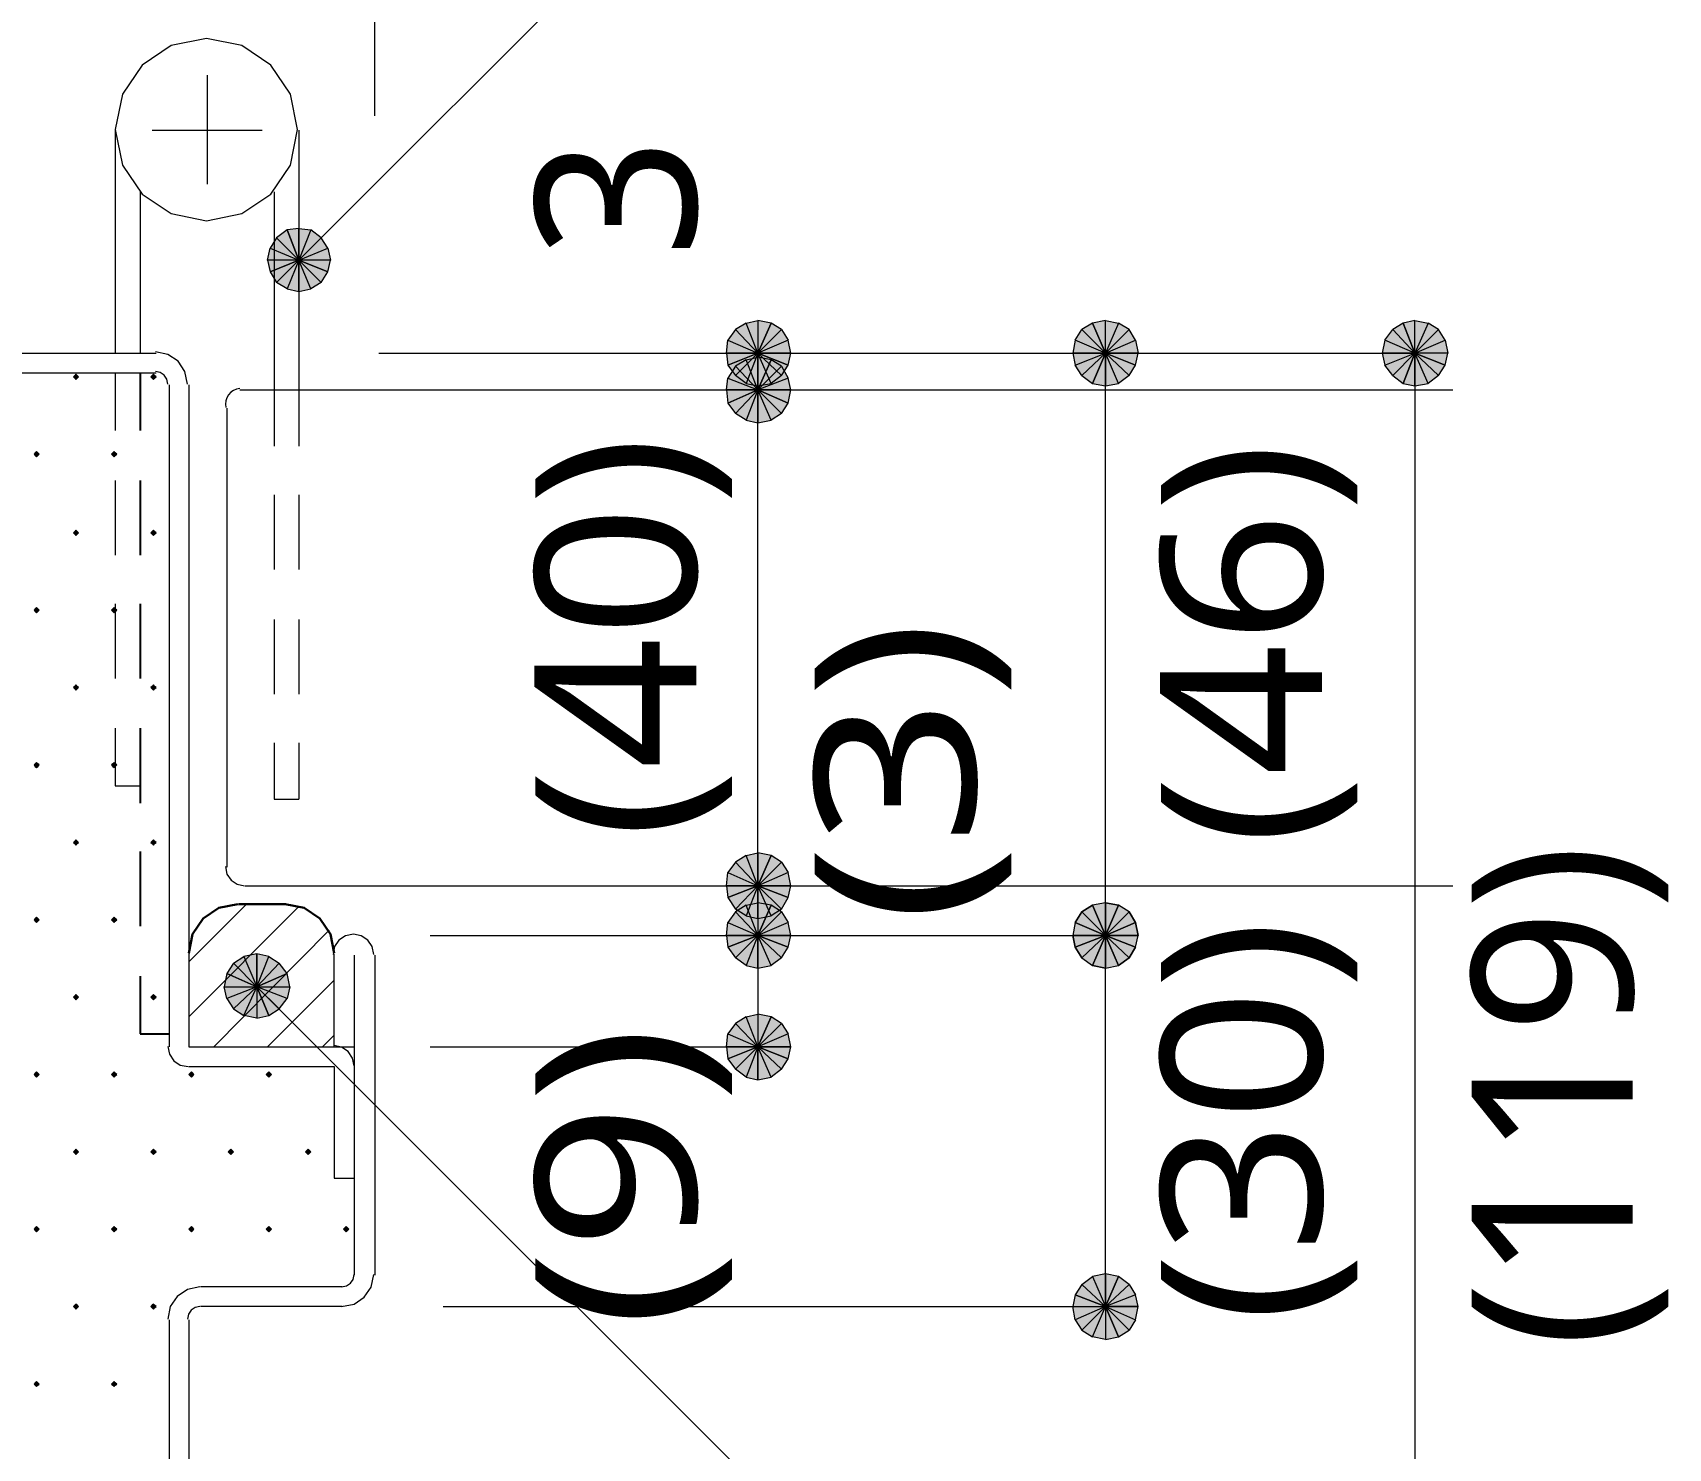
# Model space of a CAD drawing. Header units: millimetres. Extents: x 0 to 420, y 0 to 297.
# Drawn here: x 71.99 to 98.39, y 102.7 to 125.55 of the extents above; entities that cross this region are included whole.
import ezdxf
from ezdxf.enums import TextEntityAlignment as Align

# ---------------------------------------------------------------- set-up
doc = ezdxf.new("R2010")
doc.units = ezdxf.units.MM
doc.styles.add('kst32b', font='NotoSansJP-Variable.ttf')

msp = doc.modelspace()

# ---------------------------------------------------------------- hatches: boundary and pattern name
h = msp.add_hatch(color=7)
h.paths.add_polyline_path([(75.925, 122.237), (75.819, 122.068), (76.285, 121.878), (75.925, 122.237)])
h.paths.add_polyline_path([(75.819, 122.068), (76.285, 121.878), (75.777, 121.878), (75.819, 122.068)])
h.paths.add_polyline_path([(76.285, 121.878), (75.777, 121.878), (75.819, 121.687), (76.285, 121.878)])
for points in [[(76.094, 122.364), (75.925, 122.237), (76.285, 121.878), (76.094, 122.364)], [(84.18, 120.184), (84.222, 120.375), (83.693, 120.375), (84.18, 120.184)], [(89.091, 119.888), (89.302, 119.846), (89.302, 120.375), (89.091, 119.888)], [(94.107, 119.888), (94.298, 119.846), (94.298, 120.375), (94.107, 119.888)], [(72.686, 120.036), (72.665, 120.015), (72.644, 119.994), (72.665, 119.973), (72.686, 119.951), (72.708, 119.973), (72.729, 119.994), (72.708, 120.015), (72.686, 120.036)], [(73.935, 120.036), (73.914, 120.015), (73.893, 119.994), (73.914, 119.973), (73.935, 119.951), (73.956, 119.973), (73.978, 119.994), (73.956, 120.015), (73.935, 120.036)], [(84.18, 119.571), (84.222, 119.782), (83.693, 119.782), (84.18, 119.571)], [(72.051, 118.787), (72.03, 118.766), (72.009, 118.745), (72.03, 118.724), (72.051, 118.703), (72.073, 118.724), (72.094, 118.745), (72.073, 118.766), (72.051, 118.787)], [(73.3, 118.787), (73.279, 118.766), (73.258, 118.745), (73.279, 118.724), (73.3, 118.703), (73.321, 118.724), (73.343, 118.745), (73.321, 118.766), (73.3, 118.787)], [(72.686, 117.517), (72.665, 117.496), (72.644, 117.475), (72.665, 117.454), (72.686, 117.433), (72.708, 117.454), (72.729, 117.475), (72.708, 117.496), (72.686, 117.517)], [(73.935, 117.517), (73.914, 117.496), (73.893, 117.475), (73.914, 117.454), (73.935, 117.433), (73.956, 117.454), (73.978, 117.475), (73.956, 117.496), (73.935, 117.517)], [(72.051, 116.268), (72.03, 116.247), (72.009, 116.226), (72.03, 116.205), (72.051, 116.184), (72.073, 116.205), (72.094, 116.226), (72.073, 116.247), (72.051, 116.268)], [(73.3, 116.268), (73.279, 116.247), (73.258, 116.226), (73.279, 116.205), (73.3, 116.184), (73.321, 116.205), (73.343, 116.226), (73.321, 116.247), (73.3, 116.268)], [(72.686, 115.02), (72.665, 114.998), (72.644, 114.977), (72.665, 114.956), (72.686, 114.935), (72.708, 114.956), (72.729, 114.977), (72.708, 114.998), (72.686, 115.02)], [(73.935, 115.02), (73.914, 114.998), (73.893, 114.977), (73.914, 114.956), (73.935, 114.935), (73.956, 114.956), (73.978, 114.977), (73.956, 114.998), (73.935, 115.02)], [(72.051, 113.771), (72.03, 113.75), (72.009, 113.729), (72.03, 113.707), (72.051, 113.686), (72.073, 113.707), (72.094, 113.729), (72.073, 113.75), (72.051, 113.771)], [(73.3, 113.771), (73.279, 113.75), (73.258, 113.729), (73.279, 113.707), (73.3, 113.686), (73.321, 113.707), (73.343, 113.729), (73.321, 113.75), (73.3, 113.771)], [(72.686, 112.522), (72.665, 112.501), (72.644, 112.48), (72.665, 112.459), (72.686, 112.437), (72.708, 112.459), (72.729, 112.48), (72.708, 112.501), (72.686, 112.522)], [(73.935, 112.522), (73.914, 112.501), (73.893, 112.48), (73.914, 112.459), (73.935, 112.437), (73.956, 112.459), (73.978, 112.48), (73.956, 112.501), (73.935, 112.522)], [(84.18, 111.591), (84.222, 111.781), (83.693, 111.781), (84.18, 111.591)], [(89.514, 111.464), (89.302, 111.506), (89.302, 110.977), (89.514, 111.464)], [(72.051, 111.273), (72.03, 111.252), (72.009, 111.231), (72.03, 111.21), (72.051, 111.188), (72.073, 111.21), (72.094, 111.231), (72.073, 111.252), (72.051, 111.273)], [(73.3, 111.273), (73.279, 111.252), (73.258, 111.231), (73.279, 111.21), (73.3, 111.188), (73.321, 111.21), (73.343, 111.231), (73.321, 111.252), (73.3, 111.273)], [(84.18, 110.786), (84.222, 110.977), (83.693, 110.977), (84.18, 110.786)], [(89.091, 110.49), (89.302, 110.448), (89.302, 110.977), (89.091, 110.49)], [(75.798, 109.686), (75.967, 109.791), (75.607, 110.151), (75.798, 109.686)], [(72.686, 110.024), (72.665, 110.003), (72.644, 109.982), (72.665, 109.961), (72.686, 109.94), (72.708, 109.961), (72.729, 109.982), (72.708, 110.003), (72.686, 110.024)], [(73.935, 110.024), (73.914, 110.003), (73.893, 109.982), (73.914, 109.961), (73.935, 109.94), (73.956, 109.961), (73.978, 109.982), (73.956, 110.003), (73.935, 110.024)], [(84.18, 108.987), (84.222, 109.178), (83.693, 109.178), (84.18, 108.987)], [(72.051, 108.775), (72.03, 108.754), (72.009, 108.733), (72.03, 108.712), (72.051, 108.691), (72.073, 108.712), (72.094, 108.733), (72.073, 108.754), (72.051, 108.775)], [(73.3, 108.775), (73.279, 108.754), (73.258, 108.733), (73.279, 108.712), (73.3, 108.691), (73.321, 108.712), (73.343, 108.733), (73.321, 108.754), (73.3, 108.775)], [(74.549, 108.775), (74.528, 108.754), (74.507, 108.733), (74.528, 108.712), (74.549, 108.691), (74.57, 108.712), (74.591, 108.733), (74.57, 108.754), (74.549, 108.775)], [(75.798, 108.775), (75.777, 108.754), (75.756, 108.733), (75.777, 108.712), (75.798, 108.691), (75.819, 108.712), (75.84, 108.733), (75.819, 108.754), (75.798, 108.775)], [(72.686, 107.527), (72.665, 107.505), (72.644, 107.484), (72.665, 107.463), (72.686, 107.442), (72.708, 107.463), (72.729, 107.484), (72.708, 107.505), (72.686, 107.527)], [(73.935, 107.527), (73.914, 107.505), (73.893, 107.484), (73.914, 107.463), (73.935, 107.442), (73.956, 107.463), (73.978, 107.484), (73.956, 107.505), (73.935, 107.527)], [(75.184, 107.527), (75.163, 107.505), (75.142, 107.484), (75.163, 107.463), (75.184, 107.442), (75.205, 107.463), (75.226, 107.484), (75.205, 107.505), (75.184, 107.527)], [(76.433, 107.527), (76.412, 107.505), (76.391, 107.484), (76.412, 107.463), (76.433, 107.442), (76.454, 107.463), (76.475, 107.484), (76.454, 107.505), (76.433, 107.527)], [(72.051, 106.278), (72.03, 106.257), (72.009, 106.236), (72.03, 106.214), (72.051, 106.193), (72.073, 106.214), (72.094, 106.236), (72.073, 106.257), (72.051, 106.278)], [(73.3, 106.278), (73.279, 106.257), (73.258, 106.236), (73.279, 106.214), (73.3, 106.193), (73.321, 106.214), (73.343, 106.236), (73.321, 106.257), (73.3, 106.278)], [(74.549, 106.278), (74.528, 106.257), (74.507, 106.236), (74.528, 106.214), (74.549, 106.193), (74.57, 106.214), (74.591, 106.236), (74.57, 106.257), (74.549, 106.278)], [(75.798, 106.278), (75.777, 106.257), (75.756, 106.236), (75.777, 106.214), (75.798, 106.193), (75.819, 106.214), (75.84, 106.236), (75.819, 106.257), (75.798, 106.278)], [(77.047, 106.278), (77.026, 106.257), (77.004, 106.236), (77.026, 106.214), (77.047, 106.193), (77.068, 106.214), (77.089, 106.236), (77.068, 106.257), (77.047, 106.278)], [(89.514, 105.473), (89.302, 105.516), (89.302, 104.987), (89.514, 105.473)], [(72.686, 105.029), (72.665, 105.008), (72.644, 104.987), (72.665, 104.966), (72.686, 104.944), (72.708, 104.966), (72.729, 104.987), (72.708, 105.008), (72.686, 105.029)], [(73.935, 105.029), (73.914, 105.008), (73.893, 104.987), (73.914, 104.966), (73.935, 104.944), (73.956, 104.966), (73.978, 104.987), (73.956, 105.008), (73.935, 105.029)], [(72.051, 103.78), (72.03, 103.759), (72.009, 103.738), (72.03, 103.717), (72.051, 103.696), (72.073, 103.717), (72.094, 103.738), (72.073, 103.759), (72.051, 103.78)], [(73.3, 103.78), (73.279, 103.759), (73.258, 103.738), (73.279, 103.717), (73.3, 103.696), (73.321, 103.717), (73.343, 103.738), (73.321, 103.759), (73.3, 103.78)]]:
    msp.add_hatch(color=7).paths.add_polyline_path(points)
h = msp.add_hatch(color=7)
h.paths.add_polyline_path([(76.645, 122.237), (76.475, 122.364), (76.285, 121.878), (76.645, 122.237)])
h.paths.add_polyline_path([(76.475, 122.364), (76.285, 121.878), (76.285, 122.386), (76.475, 122.364)])
h.paths.add_polyline_path([(76.285, 121.878), (76.285, 122.386), (76.094, 122.364), (76.285, 121.878)])
h = msp.add_hatch(color=7)
h.paths.add_polyline_path([(76.75, 121.687), (76.793, 121.878), (76.285, 121.878), (76.75, 121.687)])
h.paths.add_polyline_path([(76.793, 121.878), (76.285, 121.878), (76.75, 122.068), (76.793, 121.878)])
h.paths.add_polyline_path([(76.285, 121.878), (76.75, 122.068), (76.645, 122.237), (76.285, 121.878)])
h = msp.add_hatch(color=7)
h.paths.add_polyline_path([(75.819, 121.687), (75.925, 121.518), (76.285, 121.878), (75.819, 121.687)])
h.paths.add_polyline_path([(75.925, 121.518), (76.285, 121.878), (76.094, 121.412), (75.925, 121.518)])
h.paths.add_polyline_path([(76.285, 121.878), (76.094, 121.412), (76.285, 121.37), (76.285, 121.878)])
h = msp.add_hatch(color=7)
h.paths.add_polyline_path([(76.285, 121.37), (76.475, 121.412), (76.285, 121.878), (76.285, 121.37)])
h.paths.add_polyline_path([(76.475, 121.412), (76.285, 121.878), (76.645, 121.518), (76.475, 121.412)])
h.paths.add_polyline_path([(76.285, 121.878), (76.645, 121.518), (76.75, 121.687), (76.285, 121.878)])
h = msp.add_hatch(color=7)
h.paths.add_polyline_path([(83.333, 120.756), (83.206, 120.587), (83.693, 120.375), (83.333, 120.756)])
h.paths.add_polyline_path([(83.206, 120.587), (83.693, 120.375), (83.185, 120.375), (83.206, 120.587)])
h.paths.add_polyline_path([(83.693, 120.375), (83.185, 120.375), (83.206, 120.184), (83.693, 120.375)])
h = msp.add_hatch(color=7)
h.paths.add_polyline_path([(83.905, 120.862), (83.693, 120.904), (83.693, 120.375), (83.905, 120.862)])
h.paths.add_polyline_path([(83.693, 120.904), (83.693, 120.375), (83.503, 120.862), (83.693, 120.904)])
h.paths.add_polyline_path([(83.693, 120.375), (83.503, 120.862), (83.333, 120.756), (83.693, 120.375)])
h = msp.add_hatch(color=7)
h.paths.add_polyline_path([(84.222, 120.375), (84.18, 120.587), (83.693, 120.375), (84.222, 120.375)])
h.paths.add_polyline_path([(84.18, 120.587), (83.693, 120.375), (84.074, 120.756), (84.18, 120.587)])
h.paths.add_polyline_path([(83.693, 120.375), (84.074, 120.756), (83.905, 120.862), (83.693, 120.375)])
h = msp.add_hatch(color=7)
h.paths.add_polyline_path([(89.091, 120.862), (88.921, 120.756), (89.302, 120.375), (89.091, 120.862)])
h.paths.add_polyline_path([(88.921, 120.756), (89.302, 120.375), (88.815, 120.587), (88.921, 120.756)])
h.paths.add_polyline_path([(89.302, 120.375), (88.815, 120.587), (88.773, 120.375), (89.302, 120.375)])
h = msp.add_hatch(color=7)
h.paths.add_polyline_path([(89.683, 120.756), (89.514, 120.862), (89.302, 120.375), (89.683, 120.756)])
h.paths.add_polyline_path([(89.514, 120.862), (89.302, 120.375), (89.302, 120.904), (89.514, 120.862)])
h.paths.add_polyline_path([(89.302, 120.375), (89.302, 120.904), (89.091, 120.862), (89.302, 120.375)])
h = msp.add_hatch(color=7)
h.paths.add_polyline_path([(89.789, 120.184), (89.831, 120.375), (89.302, 120.375), (89.789, 120.184)])
h.paths.add_polyline_path([(89.831, 120.375), (89.302, 120.375), (89.789, 120.587), (89.831, 120.375)])
h.paths.add_polyline_path([(89.302, 120.375), (89.789, 120.587), (89.683, 120.756), (89.302, 120.375)])
h = msp.add_hatch(color=7)
h.paths.add_polyline_path([(94.107, 120.862), (93.938, 120.756), (94.298, 120.375), (94.107, 120.862)])
h.paths.add_polyline_path([(93.938, 120.756), (94.298, 120.375), (93.811, 120.587), (93.938, 120.756)])
h.paths.add_polyline_path([(94.298, 120.375), (93.811, 120.587), (93.768, 120.375), (94.298, 120.375)])
h = msp.add_hatch(color=7)
h.paths.add_polyline_path([(94.679, 120.756), (94.509, 120.862), (94.298, 120.375), (94.679, 120.756)])
h.paths.add_polyline_path([(94.509, 120.862), (94.298, 120.375), (94.298, 120.904), (94.509, 120.862)])
h.paths.add_polyline_path([(94.298, 120.375), (94.298, 120.904), (94.107, 120.862), (94.298, 120.375)])
h = msp.add_hatch(color=7)
h.paths.add_polyline_path([(94.784, 120.184), (94.827, 120.375), (94.298, 120.375), (94.784, 120.184)])
h.paths.add_polyline_path([(94.827, 120.375), (94.298, 120.375), (94.784, 120.587), (94.827, 120.375)])
h.paths.add_polyline_path([(94.298, 120.375), (94.784, 120.587), (94.679, 120.756), (94.298, 120.375)])
h = msp.add_hatch(color=7)
h.paths.add_polyline_path([(83.333, 120.163), (83.206, 119.973), (83.693, 119.782), (83.333, 120.163)])
h.paths.add_polyline_path([(83.206, 119.973), (83.693, 119.782), (83.185, 119.782), (83.206, 119.973)])
h.paths.add_polyline_path([(83.693, 119.782), (83.185, 119.782), (83.206, 119.571), (83.693, 119.782)])
h = msp.add_hatch(color=7)
h.paths.add_polyline_path([(83.206, 120.184), (83.333, 120.015), (83.693, 120.375), (83.206, 120.184)])
h.paths.add_polyline_path([(83.333, 120.015), (83.693, 120.375), (83.503, 119.888), (83.333, 120.015)])
h.paths.add_polyline_path([(83.693, 120.375), (83.503, 119.888), (83.693, 119.846), (83.693, 120.375)])
h = msp.add_hatch(color=7)
h.paths.add_polyline_path([(83.905, 120.269), (83.693, 120.311), (83.693, 119.782), (83.905, 120.269)])
h.paths.add_polyline_path([(83.693, 120.311), (83.693, 119.782), (83.503, 120.269), (83.693, 120.311)])
h.paths.add_polyline_path([(83.693, 119.782), (83.503, 120.269), (83.333, 120.163), (83.693, 119.782)])
h = msp.add_hatch(color=7)
h.paths.add_polyline_path([(83.693, 119.846), (83.905, 119.888), (83.693, 120.375), (83.693, 119.846)])
h.paths.add_polyline_path([(83.905, 119.888), (83.693, 120.375), (84.074, 120.015), (83.905, 119.888)])
h.paths.add_polyline_path([(83.693, 120.375), (84.074, 120.015), (84.18, 120.184), (83.693, 120.375)])
h = msp.add_hatch(color=7)
h.paths.add_polyline_path([(84.222, 119.782), (84.18, 119.973), (83.693, 119.782), (84.222, 119.782)])
h.paths.add_polyline_path([(84.18, 119.973), (83.693, 119.782), (84.074, 120.163), (84.18, 119.973)])
h.paths.add_polyline_path([(83.693, 119.782), (84.074, 120.163), (83.905, 120.269), (83.693, 119.782)])
h = msp.add_hatch(color=7)
h.paths.add_polyline_path([(88.773, 120.375), (88.815, 120.184), (89.302, 120.375), (88.773, 120.375)])
h.paths.add_polyline_path([(88.815, 120.184), (89.302, 120.375), (88.921, 120.015), (88.815, 120.184)])
h.paths.add_polyline_path([(89.302, 120.375), (88.921, 120.015), (89.091, 119.888), (89.302, 120.375)])
h = msp.add_hatch(color=7)
h.paths.add_polyline_path([(89.302, 119.846), (89.514, 119.888), (89.302, 120.375), (89.302, 119.846)])
h.paths.add_polyline_path([(89.514, 119.888), (89.302, 120.375), (89.683, 120.015), (89.514, 119.888)])
h.paths.add_polyline_path([(89.302, 120.375), (89.683, 120.015), (89.789, 120.184), (89.302, 120.375)])
h = msp.add_hatch(color=7)
h.paths.add_polyline_path([(93.768, 120.375), (93.811, 120.184), (94.298, 120.375), (93.768, 120.375)])
h.paths.add_polyline_path([(93.811, 120.184), (94.298, 120.375), (93.938, 120.015), (93.811, 120.184)])
h.paths.add_polyline_path([(94.298, 120.375), (93.938, 120.015), (94.107, 119.888), (94.298, 120.375)])
h = msp.add_hatch(color=7)
h.paths.add_polyline_path([(94.298, 119.846), (94.509, 119.888), (94.298, 120.375), (94.298, 119.846)])
h.paths.add_polyline_path([(94.509, 119.888), (94.298, 120.375), (94.679, 120.015), (94.509, 119.888)])
h.paths.add_polyline_path([(94.298, 120.375), (94.679, 120.015), (94.784, 120.184), (94.298, 120.375)])
h = msp.add_hatch(color=7)
h.paths.add_polyline_path([(83.206, 119.571), (83.333, 119.401), (83.693, 119.782), (83.206, 119.571)])
h.paths.add_polyline_path([(83.333, 119.401), (83.693, 119.782), (83.503, 119.295), (83.333, 119.401)])
h.paths.add_polyline_path([(83.693, 119.782), (83.503, 119.295), (83.693, 119.253), (83.693, 119.782)])
h = msp.add_hatch(color=7)
h.paths.add_polyline_path([(83.693, 119.253), (83.905, 119.295), (83.693, 119.782), (83.693, 119.253)])
h.paths.add_polyline_path([(83.905, 119.295), (83.693, 119.782), (84.074, 119.401), (83.905, 119.295)])
h.paths.add_polyline_path([(83.693, 119.782), (84.074, 119.401), (84.18, 119.571), (83.693, 119.782)])
h = msp.add_hatch(color=7)
h.paths.add_polyline_path([(83.905, 112.268), (83.693, 112.31), (83.693, 111.781), (83.905, 112.268)])
h.paths.add_polyline_path([(83.693, 112.31), (83.693, 111.781), (83.503, 112.268), (83.693, 112.31)])
h.paths.add_polyline_path([(83.693, 111.781), (83.503, 112.268), (83.333, 112.162), (83.693, 111.781)])
h = msp.add_hatch(color=7)
h.paths.add_polyline_path([(84.222, 111.781), (84.18, 111.993), (83.693, 111.781), (84.222, 111.781)])
h.paths.add_polyline_path([(84.18, 111.993), (83.693, 111.781), (84.074, 112.162), (84.18, 111.993)])
h.paths.add_polyline_path([(83.693, 111.781), (84.074, 112.162), (83.905, 112.268), (83.693, 111.781)])
h = msp.add_hatch(color=7)
h.paths.add_polyline_path([(83.333, 112.162), (83.206, 111.993), (83.693, 111.781), (83.333, 112.162)])
h.paths.add_polyline_path([(83.206, 111.993), (83.693, 111.781), (83.185, 111.781), (83.206, 111.993)])
h.paths.add_polyline_path([(83.693, 111.781), (83.185, 111.781), (83.206, 111.591), (83.693, 111.781)])
h = msp.add_hatch(color=7)
h.paths.add_polyline_path([(83.206, 111.591), (83.333, 111.4), (83.693, 111.781), (83.206, 111.591)])
h.paths.add_polyline_path([(83.333, 111.4), (83.693, 111.781), (83.503, 111.294), (83.333, 111.4)])
h.paths.add_polyline_path([(83.693, 111.781), (83.503, 111.294), (83.693, 111.252), (83.693, 111.781)])
h = msp.add_hatch(color=7)
h.paths.add_polyline_path([(83.693, 111.252), (83.905, 111.294), (83.693, 111.781), (83.693, 111.252)])
h.paths.add_polyline_path([(83.905, 111.294), (83.693, 111.781), (84.074, 111.4), (83.905, 111.294)])
h.paths.add_polyline_path([(83.693, 111.781), (84.074, 111.4), (84.18, 111.591), (83.693, 111.781)])
h = msp.add_hatch(color=7)
h.paths.add_polyline_path([(83.905, 111.464), (83.693, 111.506), (83.693, 110.977), (83.905, 111.464)])
h.paths.add_polyline_path([(83.693, 111.506), (83.693, 110.977), (83.503, 111.464), (83.693, 111.506)])
h.paths.add_polyline_path([(83.693, 110.977), (83.503, 111.464), (83.333, 111.358), (83.693, 110.977)])
h = msp.add_hatch(color=7)
h.paths.add_polyline_path([(84.222, 110.977), (84.18, 111.188), (83.693, 110.977), (84.222, 110.977)])
h.paths.add_polyline_path([(84.18, 111.188), (83.693, 110.977), (84.074, 111.358), (84.18, 111.188)])
h.paths.add_polyline_path([(83.693, 110.977), (84.074, 111.358), (83.905, 111.464), (83.693, 110.977)])
h = msp.add_hatch(color=7)
h.paths.add_polyline_path([(89.091, 111.464), (88.921, 111.358), (89.302, 110.977), (89.091, 111.464)])
h.paths.add_polyline_path([(88.921, 111.358), (89.302, 110.977), (88.815, 111.188), (88.921, 111.358)])
h.paths.add_polyline_path([(89.302, 110.977), (88.815, 111.188), (88.773, 110.977), (89.302, 110.977)])
h = msp.add_hatch(color=7)
h.paths.add_polyline_path([(89.302, 111.506), (89.091, 111.464), (89.302, 110.977), (89.302, 111.506)])
h.paths.add_polyline_path([(89.091, 111.464), (89.302, 110.977), (88.921, 111.358), (89.091, 111.464)])
h.paths.add_polyline_path([(89.302, 110.977), (88.921, 111.358), (88.815, 111.188), (89.302, 110.977)])
h = msp.add_hatch(color=7)
h.paths.add_polyline_path([(89.683, 111.358), (89.514, 111.464), (89.302, 110.977), (89.683, 111.358)])
h.paths.add_polyline_path([(89.514, 111.464), (89.302, 110.977), (89.302, 111.506), (89.514, 111.464)])
h.paths.add_polyline_path([(89.302, 110.977), (89.302, 111.506), (89.091, 111.464), (89.302, 110.977)])
h = msp.add_hatch(color=7)
h.paths.add_polyline_path([(89.831, 110.977), (89.789, 111.188), (89.302, 110.977), (89.831, 110.977)])
h.paths.add_polyline_path([(89.789, 111.188), (89.302, 110.977), (89.683, 111.358), (89.789, 111.188)])
h.paths.add_polyline_path([(89.302, 110.977), (89.683, 111.358), (89.514, 111.464), (89.302, 110.977)])
h = msp.add_hatch(color=7)
h.paths.add_polyline_path([(83.333, 111.358), (83.206, 111.188), (83.693, 110.977), (83.333, 111.358)])
h.paths.add_polyline_path([(83.206, 111.188), (83.693, 110.977), (83.185, 110.977), (83.206, 111.188)])
h.paths.add_polyline_path([(83.693, 110.977), (83.185, 110.977), (83.206, 110.786), (83.693, 110.977)])
h = msp.add_hatch(color=7)
h.paths.add_polyline_path([(88.815, 111.188), (88.773, 110.977), (89.302, 110.977), (88.815, 111.188)])
h.paths.add_polyline_path([(88.773, 110.977), (89.302, 110.977), (88.815, 110.786), (88.773, 110.977)])
h.paths.add_polyline_path([(89.302, 110.977), (88.815, 110.786), (88.921, 110.617), (89.302, 110.977)])
h = msp.add_hatch(color=7)
h.paths.add_polyline_path([(89.789, 110.786), (89.831, 110.977), (89.302, 110.977), (89.789, 110.786)])
h.paths.add_polyline_path([(89.831, 110.977), (89.302, 110.977), (89.789, 111.188), (89.831, 110.977)])
h.paths.add_polyline_path([(89.302, 110.977), (89.789, 111.188), (89.683, 111.358), (89.302, 110.977)])
h = msp.add_hatch(color=7)
h.paths.add_polyline_path([(83.206, 110.786), (83.333, 110.617), (83.693, 110.977), (83.206, 110.786)])
h.paths.add_polyline_path([(83.333, 110.617), (83.693, 110.977), (83.503, 110.49), (83.333, 110.617)])
h.paths.add_polyline_path([(83.693, 110.977), (83.503, 110.49), (83.693, 110.448), (83.693, 110.977)])
h = msp.add_hatch(color=7)
h.paths.add_polyline_path([(83.693, 110.448), (83.905, 110.49), (83.693, 110.977), (83.693, 110.448)])
h.paths.add_polyline_path([(83.905, 110.49), (83.693, 110.977), (84.074, 110.617), (83.905, 110.49)])
h.paths.add_polyline_path([(83.693, 110.977), (84.074, 110.617), (84.18, 110.786), (83.693, 110.977)])
h = msp.add_hatch(color=7)
h.paths.add_polyline_path([(88.773, 110.977), (88.815, 110.786), (89.302, 110.977), (88.773, 110.977)])
h.paths.add_polyline_path([(88.815, 110.786), (89.302, 110.977), (88.921, 110.617), (88.815, 110.786)])
h.paths.add_polyline_path([(89.302, 110.977), (88.921, 110.617), (89.091, 110.49), (89.302, 110.977)])
h = msp.add_hatch(color=7)
h.paths.add_polyline_path([(88.921, 110.617), (89.091, 110.49), (89.302, 110.977), (88.921, 110.617)])
h.paths.add_polyline_path([(89.091, 110.49), (89.302, 110.977), (89.302, 110.448), (89.091, 110.49)])
h.paths.add_polyline_path([(89.302, 110.977), (89.302, 110.448), (89.514, 110.49), (89.302, 110.977)])
h = msp.add_hatch(color=7)
h.paths.add_polyline_path([(89.514, 110.49), (89.683, 110.617), (89.302, 110.977), (89.514, 110.49)])
h.paths.add_polyline_path([(89.683, 110.617), (89.302, 110.977), (89.789, 110.786), (89.683, 110.617)])
h.paths.add_polyline_path([(89.302, 110.977), (89.789, 110.786), (89.831, 110.977), (89.302, 110.977)])
h = msp.add_hatch(color=7)
h.paths.add_polyline_path([(89.302, 110.448), (89.514, 110.49), (89.302, 110.977), (89.302, 110.448)])
h.paths.add_polyline_path([(89.514, 110.49), (89.302, 110.977), (89.683, 110.617), (89.514, 110.49)])
h.paths.add_polyline_path([(89.302, 110.977), (89.683, 110.617), (89.789, 110.786), (89.302, 110.977)])
h = msp.add_hatch(color=7)
h.paths.add_polyline_path([(75.607, 110.68), (75.396, 110.638), (75.607, 110.151), (75.607, 110.68)])
h.paths.add_polyline_path([(75.396, 110.638), (75.607, 110.151), (75.226, 110.532), (75.396, 110.638)])
h.paths.add_polyline_path([(75.607, 110.151), (75.226, 110.532), (75.121, 110.363), (75.607, 110.151)])
h = msp.add_hatch(color=7)
h.paths.add_polyline_path([(76.094, 110.363), (75.967, 110.532), (75.607, 110.151), (76.094, 110.363)])
h.paths.add_polyline_path([(75.967, 110.532), (75.607, 110.151), (75.798, 110.638), (75.967, 110.532)])
h.paths.add_polyline_path([(75.607, 110.151), (75.798, 110.638), (75.607, 110.68), (75.607, 110.151)])
h = msp.add_hatch(color=7)
h.paths.add_polyline_path([(75.121, 110.363), (75.078, 110.151), (75.607, 110.151), (75.121, 110.363)])
h.paths.add_polyline_path([(75.078, 110.151), (75.607, 110.151), (75.121, 109.961), (75.078, 110.151)])
h.paths.add_polyline_path([(75.607, 110.151), (75.121, 109.961), (75.226, 109.791), (75.607, 110.151)])
h = msp.add_hatch(color=7)
h.paths.add_polyline_path([(75.967, 109.791), (76.094, 109.961), (75.607, 110.151), (75.967, 109.791)])
h.paths.add_polyline_path([(76.094, 109.961), (75.607, 110.151), (76.137, 110.151), (76.094, 109.961)])
h.paths.add_polyline_path([(75.607, 110.151), (76.137, 110.151), (76.094, 110.363), (75.607, 110.151)])
h = msp.add_hatch(color=7)
h.paths.add_polyline_path([(75.226, 109.791), (75.396, 109.686), (75.607, 110.151), (75.226, 109.791)])
h.paths.add_polyline_path([(75.396, 109.686), (75.607, 110.151), (75.607, 109.643), (75.396, 109.686)])
h.paths.add_polyline_path([(75.607, 110.151), (75.607, 109.643), (75.798, 109.686), (75.607, 110.151)])
h = msp.add_hatch(color=7)
h.paths.add_polyline_path([(83.333, 109.559), (83.206, 109.389), (83.693, 109.178), (83.333, 109.559)])
h.paths.add_polyline_path([(83.206, 109.389), (83.693, 109.178), (83.185, 109.178), (83.206, 109.389)])
h.paths.add_polyline_path([(83.693, 109.178), (83.185, 109.178), (83.206, 108.987), (83.693, 109.178)])
h = msp.add_hatch(color=7)
h.paths.add_polyline_path([(83.905, 109.664), (83.693, 109.707), (83.693, 109.178), (83.905, 109.664)])
h.paths.add_polyline_path([(83.693, 109.707), (83.693, 109.178), (83.503, 109.664), (83.693, 109.707)])
h.paths.add_polyline_path([(83.693, 109.178), (83.503, 109.664), (83.333, 109.559), (83.693, 109.178)])
h = msp.add_hatch(color=7)
h.paths.add_polyline_path([(84.222, 109.178), (84.18, 109.389), (83.693, 109.178), (84.222, 109.178)])
h.paths.add_polyline_path([(84.18, 109.389), (83.693, 109.178), (84.074, 109.559), (84.18, 109.389)])
h.paths.add_polyline_path([(83.693, 109.178), (84.074, 109.559), (83.905, 109.664), (83.693, 109.178)])
h = msp.add_hatch(color=7)
h.paths.add_polyline_path([(83.206, 108.987), (83.333, 108.818), (83.693, 109.178), (83.206, 108.987)])
h.paths.add_polyline_path([(83.333, 108.818), (83.693, 109.178), (83.503, 108.691), (83.333, 108.818)])
h.paths.add_polyline_path([(83.693, 109.178), (83.503, 108.691), (83.693, 108.648), (83.693, 109.178)])
h = msp.add_hatch(color=7)
h.paths.add_polyline_path([(83.693, 108.648), (83.905, 108.691), (83.693, 109.178), (83.693, 108.648)])
h.paths.add_polyline_path([(83.905, 108.691), (83.693, 109.178), (84.074, 108.818), (83.905, 108.691)])
h.paths.add_polyline_path([(83.693, 109.178), (84.074, 108.818), (84.18, 108.987), (83.693, 109.178)])
h = msp.add_hatch(color=7)
h.paths.add_polyline_path([(89.302, 105.516), (89.091, 105.473), (89.302, 104.987), (89.302, 105.516)])
h.paths.add_polyline_path([(89.091, 105.473), (89.302, 104.987), (88.921, 105.346), (89.091, 105.473)])
h.paths.add_polyline_path([(89.302, 104.987), (88.921, 105.346), (88.815, 105.177), (89.302, 104.987)])
h = msp.add_hatch(color=7)
h.paths.add_polyline_path([(89.831, 104.987), (89.789, 105.177), (89.302, 104.987), (89.831, 104.987)])
h.paths.add_polyline_path([(89.789, 105.177), (89.302, 104.987), (89.683, 105.346), (89.789, 105.177)])
h.paths.add_polyline_path([(89.302, 104.987), (89.683, 105.346), (89.514, 105.473), (89.302, 104.987)])
h = msp.add_hatch(color=7)
h.paths.add_polyline_path([(88.815, 105.177), (88.773, 104.987), (89.302, 104.987), (88.815, 105.177)])
h.paths.add_polyline_path([(88.773, 104.987), (89.302, 104.987), (88.815, 104.775), (88.773, 104.987)])
h.paths.add_polyline_path([(89.302, 104.987), (88.815, 104.775), (88.921, 104.606), (89.302, 104.987)])
h = msp.add_hatch(color=7)
h.paths.add_polyline_path([(88.921, 104.606), (89.091, 104.5), (89.302, 104.987), (88.921, 104.606)])
h.paths.add_polyline_path([(89.091, 104.5), (89.302, 104.987), (89.302, 104.457), (89.091, 104.5)])
h.paths.add_polyline_path([(89.302, 104.987), (89.302, 104.457), (89.514, 104.5), (89.302, 104.987)])
h = msp.add_hatch(color=7)
h.paths.add_polyline_path([(89.514, 104.5), (89.683, 104.606), (89.302, 104.987), (89.514, 104.5)])
h.paths.add_polyline_path([(89.683, 104.606), (89.302, 104.987), (89.789, 104.775), (89.683, 104.606)])
h.paths.add_polyline_path([(89.302, 104.987), (89.789, 104.775), (89.831, 104.987), (89.302, 104.987)])

# ---------------------------------------------------------------- linework, layer by layer
at = {"lineweight": 13}
for points in [[(77.512, 124.206), (77.512, 138.134)], [(76.285, 121.878), (81.28, 126.873)], [(74.803, 124.862), (74.803, 123.105)], [(73.321, 123.973), (73.321, 120.375)], [(73.914, 123.973), (75.692, 123.973)], [(76.285, 123.973), (76.285, 119.782)], [(73.724, 122.978), (73.724, 120.375)], [(75.883, 122.978), (75.883, 119.782)], [(74.486, 119.877), (74.445, 120.079), (74.334, 120.244), (74.169, 120.355), (73.967, 120.396)], [(67.098, 120.057), (67.098, 120.375), (73.978, 120.375)], [(77.576, 120.375), (94.298, 120.375)], [(83.693, 119.782), (83.693, 120.375)], [(89.302, 110.977), (89.302, 120.375)], [(94.298, 120.375), (94.298, 96.372)], [(67.098, 120.057), (73.978, 120.057)], [(73.321, 120.057), (73.321, 119.126)], [(74.168, 119.877), (74.152, 119.956), (74.109, 120.02), (74.045, 120.063), (73.967, 120.079)], [(74.189, 119.867), (74.189, 109.178)], [(74.507, 119.867), (74.507, 109.178)], [(75.329, 119.803), (75.276, 119.794), (75.227, 119.774), (75.183, 119.744), (75.146, 119.704), (75.12, 119.657), (75.104, 119.606), (75.099, 119.553), (75.107, 119.5)], [(75.332, 119.782), (94.911, 119.782)], [(75.883, 119.782), (75.883, 118.872)], [(76.285, 119.782), (76.285, 118.872)], [(83.693, 111.781), (83.693, 119.782)], [(75.121, 119.486), (75.121, 115.782)], [(73.321, 118.322), (73.321, 117.115)], [(75.883, 118.089), (75.883, 116.882)], [(76.285, 118.089), (76.285, 116.882)], [(73.321, 116.332), (73.321, 115.125)], [(75.883, 116.078), (75.883, 114.871)], [(76.285, 116.078), (76.285, 114.871)], [(75.121, 115.782), (75.121, 112.077)], [(73.321, 114.321), (73.321, 113.39)], [(75.883, 114.088), (75.883, 113.178)], [(76.285, 114.088), (76.285, 113.178)], [(73.321, 113.39), (73.724, 113.39)], [(75.883, 113.178), (76.285, 113.178)], [(75.099, 112.088), (75.123, 111.969), (75.189, 111.871), (75.287, 111.805), (75.406, 111.781)], [(75.417, 111.781), (83.693, 111.781)], [(83.693, 111.781), (94.911, 111.781)], [(83.693, 111.781), (83.693, 110.977)], [(74.507, 110.554), (75.438, 111.485)], [(74.507, 109.664), (76.285, 111.443)], [(74.909, 109.178), (76.771, 111.062)], [(77.491, 110.67), (77.465, 110.798), (77.395, 110.902), (77.291, 110.972), (77.163, 110.998), (77.035, 110.972), (76.931, 110.902), (76.861, 110.798), (76.835, 110.67)], [(78.401, 110.977), (89.302, 110.977)], [(83.693, 110.977), (83.693, 109.178)], [(89.302, 104.987), (89.302, 110.977)], [(76.856, 109.178), (76.856, 110.68)], [(77.174, 110.659), (77.174, 105.495)], [(77.512, 110.659), (77.512, 105.495)], [(75.607, 110.151), (84.794, 100.965)], [(75.777, 109.178), (76.856, 110.257)], [(76.666, 109.178), (76.856, 109.368)], [(74.168, 109.188), (74.194, 109.061), (74.264, 108.956), (74.368, 108.886), (74.496, 108.86)], [(74.507, 109.178), (76.856, 109.178)], [(77.174, 108.871), (77.148, 108.998), (77.078, 109.103), (76.973, 109.173), (76.846, 109.199)], [(76.856, 109.178), (77.174, 109.178)], [(78.401, 109.178), (83.693, 109.178)], [(74.507, 108.86), (76.856, 108.86), (76.856, 107.061)], [(76.856, 107.061), (77.174, 107.061)], [(76.973, 105.304), (77.051, 105.32), (77.115, 105.363), (77.158, 105.427), (77.174, 105.505)], [(76.973, 104.987), (77.174, 105.027), (77.339, 105.139), (77.45, 105.303), (77.491, 105.505)], [(74.687, 105.304), (74.485, 105.263), (74.32, 105.152), (74.209, 104.987), (74.168, 104.786)], [(76.983, 105.304), (74.697, 105.304)], [(74.687, 104.987), (74.608, 104.971), (74.544, 104.928), (74.501, 104.864), (74.486, 104.786)], [(76.983, 104.987), (74.697, 104.987)], [(78.613, 104.987), (89.302, 104.987)], [(74.189, 104.775), (74.189, 96.901)], [(74.507, 104.775), (74.507, 96.901)]]:
    msp.add_lwpolyline(points, dxfattribs=at)
msp.add_lwpolyline([(76.264, 123.984), (76.148, 124.556), (75.833, 125.024), (75.365, 125.339), (74.792, 125.455), (74.22, 125.339), (73.752, 125.024), (73.437, 124.556), (73.321, 123.984), (73.437, 123.411), (73.752, 122.944), (74.22, 122.628), (74.792, 122.513), (75.365, 122.628), (75.833, 122.944), (76.148, 123.411)], close=True, dxfattribs=at)
at = {"lineweight": 0}
for points in [[(75.925, 122.237), (75.819, 122.068), (76.285, 121.878)], [(76.094, 122.364), (75.925, 122.237), (76.285, 121.878)], [(76.285, 121.878), (76.285, 122.386), (76.094, 122.364)], [(76.475, 122.364), (76.285, 121.878), (76.285, 122.386)], [(76.645, 122.237), (76.475, 122.364), (76.285, 121.878)], [(76.285, 121.878), (76.75, 122.068), (76.645, 122.237)], [(75.819, 122.068), (76.285, 121.878), (75.777, 121.878)], [(76.793, 121.878), (76.285, 121.878), (76.75, 122.068)], [(76.285, 121.878), (75.777, 121.878), (75.819, 121.687)], [(75.819, 121.687), (75.925, 121.518), (76.285, 121.878)], [(75.925, 121.518), (76.285, 121.878), (76.094, 121.412)], [(76.285, 121.878), (76.094, 121.412), (76.285, 121.37)], [(76.285, 121.37), (76.475, 121.412), (76.285, 121.878)], [(76.475, 121.412), (76.285, 121.878), (76.645, 121.518)], [(76.285, 121.878), (76.645, 121.518), (76.75, 121.687)], [(76.75, 121.687), (76.793, 121.878), (76.285, 121.878)], [(83.333, 120.756), (83.206, 120.587), (83.693, 120.375)], [(83.693, 120.375), (83.503, 120.862), (83.333, 120.756)], [(83.693, 120.904), (83.693, 120.375), (83.503, 120.862)], [(83.905, 120.862), (83.693, 120.904), (83.693, 120.375)], [(83.693, 120.375), (84.074, 120.756), (83.905, 120.862)], [(84.18, 120.587), (83.693, 120.375), (84.074, 120.756)], [(88.921, 120.756), (89.302, 120.375), (88.815, 120.587)], [(89.091, 120.862), (88.921, 120.756), (89.302, 120.375)], [(89.302, 120.375), (89.302, 120.904), (89.091, 120.862)], [(89.514, 120.862), (89.302, 120.375), (89.302, 120.904)], [(89.683, 120.756), (89.514, 120.862), (89.302, 120.375)], [(89.302, 120.375), (89.789, 120.587), (89.683, 120.756)], [(93.938, 120.756), (94.298, 120.375), (93.811, 120.587)], [(94.107, 120.862), (93.938, 120.756), (94.298, 120.375)], [(94.298, 120.375), (94.298, 120.904), (94.107, 120.862)], [(94.509, 120.862), (94.298, 120.375), (94.298, 120.904)], [(94.679, 120.756), (94.509, 120.862), (94.298, 120.375)], [(94.298, 120.375), (94.784, 120.587), (94.679, 120.756)], [(83.206, 120.587), (83.693, 120.375), (83.185, 120.375)], [(84.222, 120.375), (84.18, 120.587), (83.693, 120.375)], [(89.302, 120.375), (88.815, 120.587), (88.773, 120.375)], [(89.831, 120.375), (89.302, 120.375), (89.789, 120.587)], [(94.298, 120.375), (93.811, 120.587), (93.768, 120.375)], [(94.827, 120.375), (94.298, 120.375), (94.784, 120.587)], [(83.693, 120.375), (83.185, 120.375), (83.206, 120.184)], [(83.206, 120.184), (83.333, 120.015), (83.693, 120.375)], [(83.333, 120.163), (83.206, 119.973), (83.693, 119.782)], [(83.333, 120.015), (83.693, 120.375), (83.503, 119.888)], [(83.693, 119.782), (83.503, 120.269), (83.333, 120.163)], [(83.693, 120.375), (83.503, 119.888), (83.693, 119.846)], [(83.693, 120.311), (83.693, 119.782), (83.503, 120.269)], [(83.693, 119.846), (83.905, 119.888), (83.693, 120.375)], [(83.905, 119.888), (83.693, 120.375), (84.074, 120.015)], [(83.693, 120.375), (84.074, 120.015), (84.18, 120.184)], [(84.18, 120.184), (84.222, 120.375), (83.693, 120.375)], [(83.905, 120.269), (83.693, 120.311), (83.693, 119.782)], [(83.693, 119.782), (84.074, 120.163), (83.905, 120.269)], [(84.18, 119.973), (83.693, 119.782), (84.074, 120.163)], [(88.773, 120.375), (88.815, 120.184), (89.302, 120.375)], [(88.815, 120.184), (89.302, 120.375), (88.921, 120.015)], [(89.302, 120.375), (88.921, 120.015), (89.091, 119.888)], [(89.091, 119.888), (89.302, 119.846), (89.302, 120.375)], [(89.302, 119.846), (89.514, 119.888), (89.302, 120.375)], [(89.514, 119.888), (89.302, 120.375), (89.683, 120.015)], [(89.302, 120.375), (89.683, 120.015), (89.789, 120.184)], [(89.789, 120.184), (89.831, 120.375), (89.302, 120.375)], [(93.768, 120.375), (93.811, 120.184), (94.298, 120.375)], [(93.811, 120.184), (94.298, 120.375), (93.938, 120.015)], [(94.298, 120.375), (93.938, 120.015), (94.107, 119.888)], [(94.107, 119.888), (94.298, 119.846), (94.298, 120.375)], [(94.298, 119.846), (94.509, 119.888), (94.298, 120.375)], [(94.509, 119.888), (94.298, 120.375), (94.679, 120.015)], [(94.298, 120.375), (94.679, 120.015), (94.784, 120.184)], [(94.784, 120.184), (94.827, 120.375), (94.298, 120.375)], [(72.686, 120.036), (72.665, 120.015), (72.644, 119.994), (72.665, 119.973), (72.686, 119.951), (72.708, 119.973), (72.729, 119.994), (72.708, 120.015)], [(73.935, 120.036), (73.914, 120.015), (73.893, 119.994), (73.914, 119.973), (73.935, 119.951), (73.956, 119.973), (73.978, 119.994), (73.956, 120.015)], [(83.206, 119.973), (83.693, 119.782), (83.185, 119.782)], [(84.222, 119.782), (84.18, 119.973), (83.693, 119.782)], [(83.693, 119.782), (83.185, 119.782), (83.206, 119.571)], [(83.206, 119.571), (83.333, 119.401), (83.693, 119.782)], [(83.333, 119.401), (83.693, 119.782), (83.503, 119.295)], [(83.693, 119.782), (83.503, 119.295), (83.693, 119.253)], [(83.693, 119.253), (83.905, 119.295), (83.693, 119.782)], [(83.905, 119.295), (83.693, 119.782), (84.074, 119.401)], [(83.693, 119.782), (84.074, 119.401), (84.18, 119.571)], [(84.18, 119.571), (84.222, 119.782), (83.693, 119.782)], [(72.051, 118.787), (72.03, 118.766), (72.009, 118.745), (72.03, 118.724), (72.051, 118.703), (72.073, 118.724), (72.094, 118.745), (72.073, 118.766)], [(73.3, 118.787), (73.279, 118.766), (73.258, 118.745), (73.279, 118.724), (73.3, 118.703), (73.321, 118.724), (73.343, 118.745), (73.321, 118.766)], [(72.686, 117.517), (72.665, 117.496), (72.644, 117.475), (72.665, 117.454), (72.686, 117.433), (72.708, 117.454), (72.729, 117.475), (72.708, 117.496)], [(73.935, 117.517), (73.914, 117.496), (73.893, 117.475), (73.914, 117.454), (73.935, 117.433), (73.956, 117.454), (73.978, 117.475), (73.956, 117.496)], [(72.051, 116.268), (72.03, 116.247), (72.009, 116.226), (72.03, 116.205), (72.051, 116.184), (72.073, 116.205), (72.094, 116.226), (72.073, 116.247)], [(73.3, 116.268), (73.279, 116.247), (73.258, 116.226), (73.279, 116.205), (73.3, 116.184), (73.321, 116.205), (73.343, 116.226), (73.321, 116.247)], [(72.686, 115.02), (72.665, 114.998), (72.644, 114.977), (72.665, 114.956), (72.686, 114.935), (72.708, 114.956), (72.729, 114.977), (72.708, 114.998)], [(73.935, 115.02), (73.914, 114.998), (73.893, 114.977), (73.914, 114.956), (73.935, 114.935), (73.956, 114.956), (73.978, 114.977), (73.956, 114.998)], [(72.051, 113.771), (72.03, 113.75), (72.009, 113.729), (72.03, 113.707), (72.051, 113.686), (72.073, 113.707), (72.094, 113.729), (72.073, 113.75)], [(73.3, 113.771), (73.279, 113.75), (73.258, 113.729), (73.279, 113.707), (73.3, 113.686), (73.321, 113.707), (73.343, 113.729), (73.321, 113.75)], [(72.686, 112.522), (72.665, 112.501), (72.644, 112.48), (72.665, 112.459), (72.686, 112.437), (72.708, 112.459), (72.729, 112.48), (72.708, 112.501)], [(73.935, 112.522), (73.914, 112.501), (73.893, 112.48), (73.914, 112.459), (73.935, 112.437), (73.956, 112.459), (73.978, 112.48), (73.956, 112.501)], [(83.693, 111.781), (83.503, 112.268), (83.333, 112.162)], [(83.693, 112.31), (83.693, 111.781), (83.503, 112.268)], [(83.905, 112.268), (83.693, 112.31), (83.693, 111.781)], [(83.693, 111.781), (84.074, 112.162), (83.905, 112.268)], [(83.206, 111.993), (83.693, 111.781), (83.185, 111.781)], [(83.333, 112.162), (83.206, 111.993), (83.693, 111.781)], [(84.18, 111.993), (83.693, 111.781), (84.074, 112.162)], [(84.222, 111.781), (84.18, 111.993), (83.693, 111.781)], [(83.693, 111.781), (83.185, 111.781), (83.206, 111.591)], [(83.206, 111.591), (83.333, 111.4), (83.693, 111.781)], [(83.333, 111.4), (83.693, 111.781), (83.503, 111.294)], [(83.693, 111.781), (83.503, 111.294), (83.693, 111.252)], [(83.693, 111.252), (83.905, 111.294), (83.693, 111.781)], [(83.905, 111.294), (83.693, 111.781), (84.074, 111.4)], [(83.693, 111.781), (84.074, 111.4), (84.18, 111.591)], [(84.18, 111.591), (84.222, 111.781), (83.693, 111.781)], [(83.693, 110.977), (83.503, 111.464), (83.333, 111.358)], [(83.693, 111.506), (83.693, 110.977), (83.503, 111.464)], [(83.905, 111.464), (83.693, 111.506), (83.693, 110.977)], [(83.693, 110.977), (84.074, 111.358), (83.905, 111.464)], [(89.091, 111.464), (89.302, 110.977), (88.921, 111.358)], [(89.091, 111.464), (88.921, 111.358), (89.302, 110.977)], [(89.302, 111.506), (89.091, 111.464), (89.302, 110.977)], [(89.302, 110.977), (89.302, 111.506), (89.091, 111.464)], [(89.514, 111.464), (89.302, 111.506), (89.302, 110.977)], [(89.514, 111.464), (89.302, 110.977), (89.302, 111.506)], [(89.302, 110.977), (89.683, 111.358), (89.514, 111.464)], [(89.683, 111.358), (89.514, 111.464), (89.302, 110.977)], [(72.051, 111.273), (72.03, 111.252), (72.009, 111.231), (72.03, 111.21), (72.051, 111.188), (72.073, 111.21), (72.094, 111.231), (72.073, 111.252)], [(73.3, 111.273), (73.279, 111.252), (73.258, 111.231), (73.279, 111.21), (73.3, 111.188), (73.321, 111.21), (73.343, 111.231), (73.321, 111.252)], [(83.206, 111.188), (83.693, 110.977), (83.185, 110.977)], [(83.333, 111.358), (83.206, 111.188), (83.693, 110.977)], [(84.18, 111.188), (83.693, 110.977), (84.074, 111.358)], [(84.222, 110.977), (84.18, 111.188), (83.693, 110.977)], [(88.815, 111.188), (88.773, 110.977), (89.302, 110.977)], [(89.302, 110.977), (88.815, 111.188), (88.773, 110.977)], [(89.302, 110.977), (88.921, 111.358), (88.815, 111.188)], [(88.921, 111.358), (89.302, 110.977), (88.815, 111.188)], [(89.789, 111.188), (89.302, 110.977), (89.683, 111.358)], [(89.302, 110.977), (89.789, 111.188), (89.683, 111.358)], [(89.831, 110.977), (89.789, 111.188), (89.302, 110.977)], [(89.831, 110.977), (89.302, 110.977), (89.789, 111.188)], [(83.693, 110.977), (83.185, 110.977), (83.206, 110.786)], [(83.206, 110.786), (83.333, 110.617), (83.693, 110.977)], [(83.333, 110.617), (83.693, 110.977), (83.503, 110.49)], [(83.693, 110.977), (83.503, 110.49), (83.693, 110.448)], [(83.693, 110.448), (83.905, 110.49), (83.693, 110.977)], [(83.905, 110.49), (83.693, 110.977), (84.074, 110.617)], [(83.693, 110.977), (84.074, 110.617), (84.18, 110.786)], [(84.18, 110.786), (84.222, 110.977), (83.693, 110.977)], [(88.773, 110.977), (89.302, 110.977), (88.815, 110.786)], [(88.773, 110.977), (88.815, 110.786), (89.302, 110.977)], [(89.302, 110.977), (88.815, 110.786), (88.921, 110.617)], [(88.815, 110.786), (89.302, 110.977), (88.921, 110.617)], [(88.921, 110.617), (89.091, 110.49), (89.302, 110.977)], [(89.302, 110.977), (88.921, 110.617), (89.091, 110.49)], [(89.091, 110.49), (89.302, 110.977), (89.302, 110.448)], [(89.091, 110.49), (89.302, 110.448), (89.302, 110.977)], [(89.302, 110.977), (89.302, 110.448), (89.514, 110.49)], [(89.514, 110.49), (89.683, 110.617), (89.302, 110.977)], [(89.683, 110.617), (89.302, 110.977), (89.789, 110.786)], [(89.302, 110.977), (89.789, 110.786), (89.831, 110.977)], [(89.302, 110.448), (89.514, 110.49), (89.302, 110.977)], [(89.514, 110.49), (89.302, 110.977), (89.683, 110.617)], [(89.302, 110.977), (89.683, 110.617), (89.789, 110.786)], [(89.789, 110.786), (89.831, 110.977), (89.302, 110.977)], [(75.396, 110.638), (75.607, 110.151), (75.226, 110.532)], [(75.607, 110.68), (75.396, 110.638), (75.607, 110.151)], [(75.607, 110.151), (75.798, 110.638), (75.607, 110.68)], [(75.967, 110.532), (75.607, 110.151), (75.798, 110.638)], [(75.121, 110.363), (75.078, 110.151), (75.607, 110.151)], [(75.607, 110.151), (75.226, 110.532), (75.121, 110.363)], [(76.094, 110.363), (75.967, 110.532), (75.607, 110.151)], [(75.607, 110.151), (76.137, 110.151), (76.094, 110.363)], [(75.078, 110.151), (75.607, 110.151), (75.121, 109.961)], [(75.607, 110.151), (75.121, 109.961), (75.226, 109.791)], [(75.226, 109.791), (75.396, 109.686), (75.607, 110.151)], [(75.396, 109.686), (75.607, 110.151), (75.607, 109.643)], [(75.967, 109.791), (76.094, 109.961), (75.607, 110.151)], [(76.094, 109.961), (75.607, 110.151), (76.137, 110.151)], [(75.607, 110.151), (75.607, 109.643), (75.798, 109.686)], [(75.798, 109.686), (75.967, 109.791), (75.607, 110.151)], [(72.686, 110.024), (72.665, 110.003), (72.644, 109.982), (72.665, 109.961), (72.686, 109.94), (72.708, 109.961), (72.729, 109.982), (72.708, 110.003)], [(73.935, 110.024), (73.914, 110.003), (73.893, 109.982), (73.914, 109.961), (73.935, 109.94), (73.956, 109.961), (73.978, 109.982), (73.956, 110.003)], [(83.333, 109.559), (83.206, 109.389), (83.693, 109.178)], [(83.693, 109.178), (83.503, 109.664), (83.333, 109.559)], [(83.693, 109.707), (83.693, 109.178), (83.503, 109.664)], [(83.905, 109.664), (83.693, 109.707), (83.693, 109.178)], [(83.693, 109.178), (84.074, 109.559), (83.905, 109.664)], [(84.18, 109.389), (83.693, 109.178), (84.074, 109.559)], [(83.206, 109.389), (83.693, 109.178), (83.185, 109.178)], [(84.222, 109.178), (84.18, 109.389), (83.693, 109.178)], [(83.693, 109.178), (83.185, 109.178), (83.206, 108.987)], [(83.206, 108.987), (83.333, 108.818), (83.693, 109.178)], [(83.333, 108.818), (83.693, 109.178), (83.503, 108.691)], [(83.693, 109.178), (83.503, 108.691), (83.693, 108.648)], [(83.693, 108.648), (83.905, 108.691), (83.693, 109.178)], [(83.905, 108.691), (83.693, 109.178), (84.074, 108.818)], [(83.693, 109.178), (84.074, 108.818), (84.18, 108.987)], [(84.18, 108.987), (84.222, 109.178), (83.693, 109.178)], [(72.051, 108.775), (72.03, 108.754), (72.009, 108.733), (72.03, 108.712), (72.051, 108.691), (72.073, 108.712), (72.094, 108.733), (72.073, 108.754)], [(73.3, 108.775), (73.279, 108.754), (73.258, 108.733), (73.279, 108.712), (73.3, 108.691), (73.321, 108.712), (73.343, 108.733), (73.321, 108.754)], [(74.549, 108.775), (74.528, 108.754), (74.507, 108.733), (74.528, 108.712), (74.549, 108.691), (74.57, 108.712), (74.591, 108.733), (74.57, 108.754)], [(75.798, 108.775), (75.777, 108.754), (75.756, 108.733), (75.777, 108.712), (75.798, 108.691), (75.819, 108.712), (75.84, 108.733), (75.819, 108.754)], [(72.686, 107.527), (72.665, 107.505), (72.644, 107.484), (72.665, 107.463), (72.686, 107.442), (72.708, 107.463), (72.729, 107.484), (72.708, 107.505)], [(73.935, 107.527), (73.914, 107.505), (73.893, 107.484), (73.914, 107.463), (73.935, 107.442), (73.956, 107.463), (73.978, 107.484), (73.956, 107.505)], [(75.184, 107.527), (75.163, 107.505), (75.142, 107.484), (75.163, 107.463), (75.184, 107.442), (75.205, 107.463), (75.226, 107.484), (75.205, 107.505)], [(76.433, 107.527), (76.412, 107.505), (76.391, 107.484), (76.412, 107.463), (76.433, 107.442), (76.454, 107.463), (76.475, 107.484), (76.454, 107.505)], [(72.051, 106.278), (72.03, 106.257), (72.009, 106.236), (72.03, 106.214), (72.051, 106.193), (72.073, 106.214), (72.094, 106.236), (72.073, 106.257)], [(73.3, 106.278), (73.279, 106.257), (73.258, 106.236), (73.279, 106.214), (73.3, 106.193), (73.321, 106.214), (73.343, 106.236), (73.321, 106.257)], [(74.549, 106.278), (74.528, 106.257), (74.507, 106.236), (74.528, 106.214), (74.549, 106.193), (74.57, 106.214), (74.591, 106.236), (74.57, 106.257)], [(75.798, 106.278), (75.777, 106.257), (75.756, 106.236), (75.777, 106.214), (75.798, 106.193), (75.819, 106.214), (75.84, 106.236), (75.819, 106.257)], [(77.047, 106.278), (77.026, 106.257), (77.004, 106.236), (77.026, 106.214), (77.047, 106.193), (77.068, 106.214), (77.089, 106.236), (77.068, 106.257)], [(89.302, 104.987), (88.921, 105.346), (88.815, 105.177)], [(89.091, 105.473), (89.302, 104.987), (88.921, 105.346)], [(89.302, 105.516), (89.091, 105.473), (89.302, 104.987)], [(89.514, 105.473), (89.302, 105.516), (89.302, 104.987)], [(89.302, 104.987), (89.683, 105.346), (89.514, 105.473)], [(89.789, 105.177), (89.302, 104.987), (89.683, 105.346)], [(88.815, 105.177), (88.773, 104.987), (89.302, 104.987)], [(89.831, 104.987), (89.789, 105.177), (89.302, 104.987)], [(72.686, 105.029), (72.665, 105.008), (72.644, 104.987), (72.665, 104.966), (72.686, 104.944), (72.708, 104.966), (72.729, 104.987), (72.708, 105.008)], [(73.935, 105.029), (73.914, 105.008), (73.893, 104.987), (73.914, 104.966), (73.935, 104.944), (73.956, 104.966), (73.978, 104.987), (73.956, 105.008)], [(88.773, 104.987), (89.302, 104.987), (88.815, 104.775)], [(89.302, 104.987), (88.815, 104.775), (88.921, 104.606)], [(88.921, 104.606), (89.091, 104.5), (89.302, 104.987)], [(89.091, 104.5), (89.302, 104.987), (89.302, 104.457)], [(89.302, 104.987), (89.302, 104.457), (89.514, 104.5)], [(89.514, 104.5), (89.683, 104.606), (89.302, 104.987)], [(89.683, 104.606), (89.302, 104.987), (89.789, 104.775)], [(89.302, 104.987), (89.789, 104.775), (89.831, 104.987)], [(72.051, 103.78), (72.03, 103.759), (72.009, 103.738), (72.03, 103.717), (72.051, 103.696), (72.073, 103.717), (72.094, 103.738), (72.073, 103.759)], [(73.3, 103.78), (73.279, 103.759), (73.258, 103.738), (73.279, 103.717), (73.3, 103.696), (73.321, 103.717), (73.343, 103.738), (73.321, 103.759)]]:
    msp.add_lwpolyline(points, close=True, dxfattribs=at)
at = {"lineweight": 25}
for points in [[(73.724, 120.057), (73.724, 119.126)], [(73.724, 118.322), (73.724, 117.115)], [(73.724, 116.332), (73.724, 115.125)], [(73.724, 114.321), (73.724, 113.115)], [(73.724, 112.331), (73.724, 111.125)], [(73.724, 110.321), (73.724, 109.389)], [(73.724, 109.389), (74.189, 109.389)]]:
    msp.add_lwpolyline(points, dxfattribs=at)
at = {"lineweight": 30}
for points in [[(75.3, 111.485), (74.991, 111.422), (74.739, 111.252), (74.569, 111), (74.507, 110.691)], [(75.311, 111.485), (76.073, 111.485)], [(76.856, 110.691), (76.794, 111), (76.624, 111.252), (76.371, 111.422), (76.062, 111.485)]]:
    msp.add_lwpolyline(points, dxfattribs=at)

# ---------------------------------------------------------------- texts
at = {"style": 'kst32b'}
msp.add_text('3', height=2.599, rotation=90, dxfattribs=at).set_placement((82.698, 121.92))
for s, p, p2 in [('(40)', (82.698, 112.543), (82.698, 119.04)), ('(46)', (92.795, 112.437), (92.795, 118.935)), ('(3)', (87.207, 111.188), (87.207, 116.061)), ('(119)', (97.811, 104.33), (97.811, 112.452)), ('(30)', (92.795, 104.733), (92.795, 111.23)), ('(9)', (82.698, 104.648), (82.698, 109.521))]:
    msp.add_text(s, height=2.5989, dxfattribs=at).set_placement(p, p2, align=Align.FIT)

doc.saveas('drawing.dxf')
